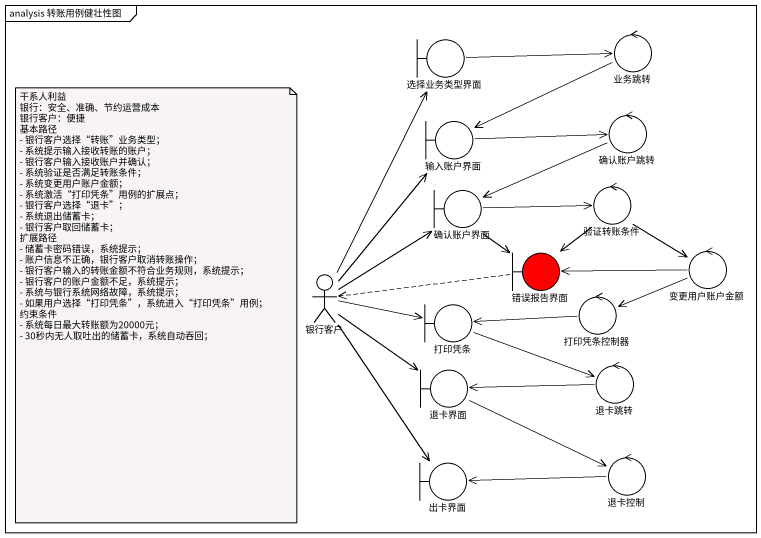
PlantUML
@startuml
mainframe analysis 转账用例健壮性图
boundary 选择业务类型界面
control 业务跳转
boundary 输入账户界面
control 确认账户跳转
boundary 确认账户界面
control 验证转账条件
boundary 错误报告界面 #FF0000
control 变更用户账户金额
actor 银行客户
boundary 打印凭条
control 打印凭条控制器
boundary 退卡界面
control 退卡跳转
boundary 出卡界面
control 退卡控制
选择业务类型界面 -right-> 业务跳转
业务跳转 -left-> 输入账户界面
输入账户界面 -right-> 确认账户跳转
确认账户跳转 -left-> 确认账户界面
确认账户界面 -right-> 验证转账条件
确认账户界面 --> 错误报告界面
验证转账条件 --> 错误报告界面
验证转账条件 --> 变更用户账户金额
错误报告界面 .left.> 银行客户
变更用户账户金额 -left-> 错误报告界面
变更用户账户金额 -left-> 打印凭条控制器
银行客户 -up-> 选择业务类型界面
银行客户 -up-> 输入账户界面
银行客户 -up-> 确认账户界面
银行客户 -right-> 打印凭条
银行客户 --> 退卡界面
银行客户 --> 出卡界面
打印凭条 -right-> 退卡跳转
打印凭条控制器 -left-> 打印凭条
退卡界面 -right-> 退卡控制
退卡跳转 -left-> 退卡界面
退卡控制 -left-> 出卡界面
note as N1
  干系人利益
  银行：安全、准确、节约运营成本
  银行客户：便捷
  基本路径
  - 银行客户选择“转账”业务类型；
  - 系统提示输入接收转账的账户；
  - 银行客户输入接收账户并确认；
  - 系统验证是否满足转账条件；
  - 系统变更用户账户金额；
  - 系统激活“打印凭条”用例的扩展点；
  - 银行客户选择“退卡”；
  - 系统退出储蓄卡；
  - 银行客户取回储蓄卡；
  扩展路径
  - 储蓄卡密码错误，系统提示；
  - 账户信息不正确，银行客户取消转账操作；
  - 银行客户输入的转账金额不符合业务规则，系统提示；
  - 银行客户的账户金额不足，系统提示；
  - 系统与银行系统网络故障，系统提示；
  - 如果用户选择“打印凭条”，系统进入“打印凭条”用例；
  约束条件
  - 系统每日最大转账额为20000元；
  - 30秒内无人取吐出的储蓄卡，系统自动吞回；
end note
@enduml
